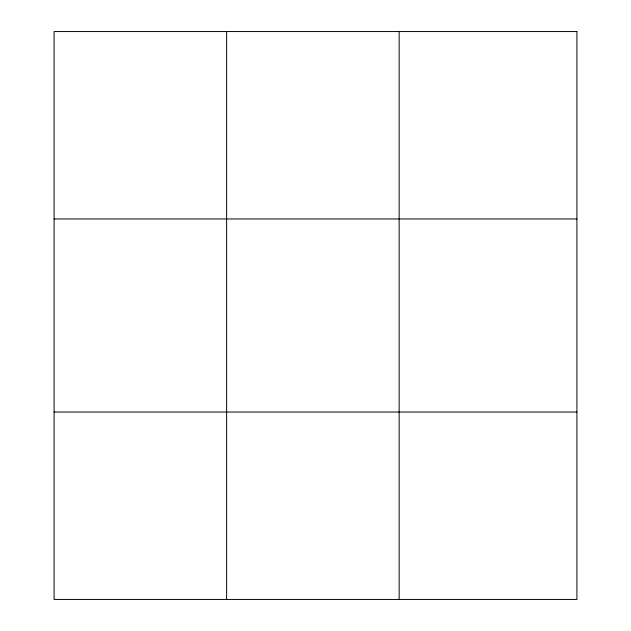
<?xml version="1.0" encoding="UTF-8"?>
<svg xmlns="http://www.w3.org/2000/svg" width="631" height="631" viewBox="0 0 631 631"><rect width="100%" height="100%" fill="white"/><g stroke="black" fill="none" stroke-linecap="round" stroke-linejoin="round"><path stroke-width="0.95" d="M226.624 31.55L226.624 599.45M54.092 218.957L576.908 218.957M54.092 412.043L576.908 412.043M399.155 31.55L399.155 599.45M576.908 31.55L576.908 599.45L54.092 599.45L54.092 31.55L576.908 31.55"/></g></svg>
